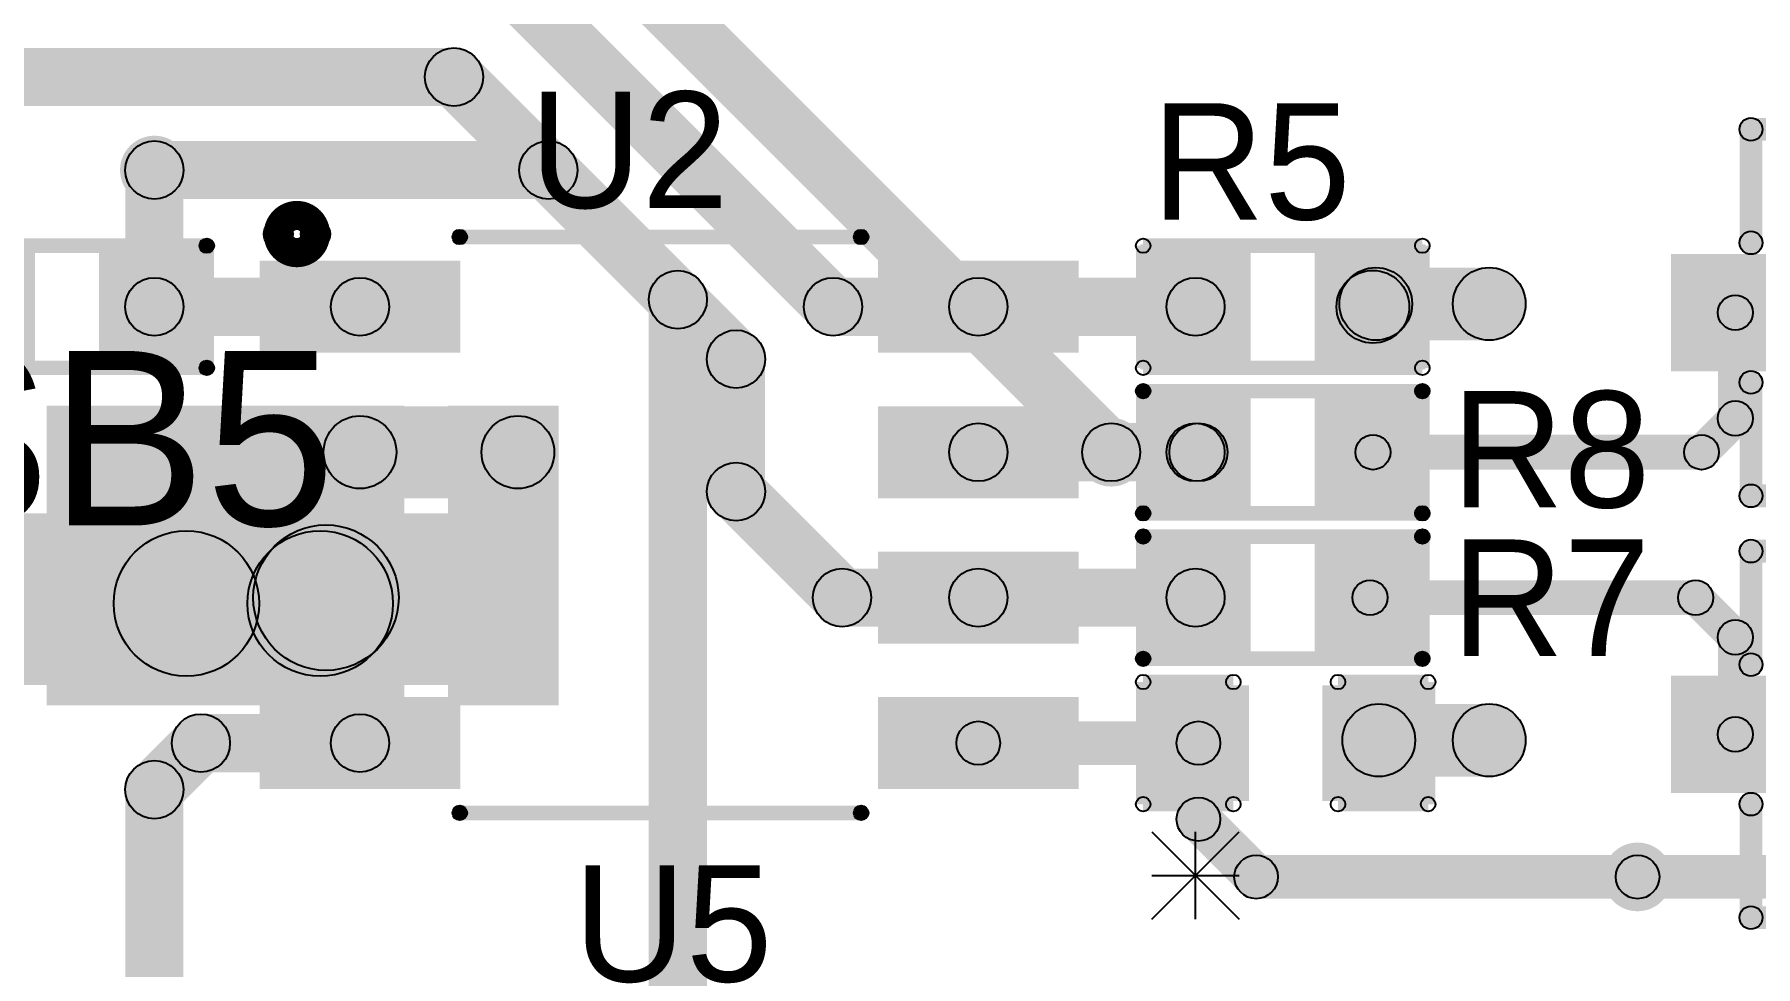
# Model space of a CAD drawing. Header units: millimetres. Extents: x -1.37 to 1.18, y -0.07 to 2.63.
# Drawn here: x -0.221 to 0.371, y 1.997 to 2.317 of the extents above; entities that cross this region are included whole.
import ezdxf

# ---------------------------------------------------------------- set-up
doc = ezdxf.new("R2010")
doc.units = ezdxf.units.MM
doc.header["$MEASUREMENT"] = 0
for name, color, linetype in [('BottomLayer', 5, 'Continuous'), ('BottomPaste', 16, 'Continuous'), ('BottomSolder', 6, 'Continuous'), ('TopLayer', 1, 'Continuous'), ('TopOverlay', 2, 'Continuous'), ('TopPaste', 8, 'Continuous'), ('TopSolder', 216, 'Continuous'), ('ViaHoleLayer', 16, 'Continuous')]:
    doc.layers.add(name, color=color, linetype=linetype)

# ---------------------------------------------------------------- blocks, each defined once
blk = doc.blocks.new('R__0603_58')
at = {"layer": 'TopLayer'}
for points in [[(-0.015, 0.0175), (-0.015, -0.0175), (-0.045, -0.0175), (-0.045, 0.0175)], [(0.045, 0.0175), (0.045, -0.0175), (0.015, -0.0175), (0.015, 0.0175)]]:
    blk.add_hatch(color=1, dxfattribs=at).paths.add_polyline_path(points)
at = {"layer": 'TopOverlay'}
h = blk.add_hatch(color=2, dxfattribs=at)
edge = h.paths.add_edge_path()
edge.add_arc((-0.048, 0.021), 0.0025, 0, 360)
h = blk.add_hatch(color=2, dxfattribs=at)
edge = h.paths.add_edge_path()
edge.add_arc((-0.048, 0.021), 0.0025, 0, 360)
for points in [[(-0.0505, 0.021), (-0.0455, 0.021), (-0.0455, -0.021), (-0.0505, -0.021)], [(0.048, 0.0235), (0.048, 0.0185), (-0.048, 0.0185), (-0.048, 0.0235)], [(0.0455, 0.021), (0.0505, 0.021), (0.0505, -0.021), (0.0455, -0.021)], [(0.048, -0.0185), (0.048, -0.0235), (-0.048, -0.0235), (-0.048, -0.0185)]]:
    blk.add_hatch(color=2, dxfattribs=at).paths.add_polyline_path(points)
h = blk.add_hatch(color=2, dxfattribs=at)
edge = h.paths.add_edge_path()
edge.add_arc((0.048, 0.021), 0.0025, 0, 360)
h = blk.add_hatch(color=2, dxfattribs=at)
edge = h.paths.add_edge_path()
edge.add_arc((0.048, 0.021), 0.0025, 0, 360)
h = blk.add_hatch(color=2, dxfattribs=at)
edge = h.paths.add_edge_path()
edge.add_arc((-0.048, -0.021), 0.0025, 0, 360)
h = blk.add_hatch(color=2, dxfattribs=at)
edge = h.paths.add_edge_path()
edge.add_arc((-0.048, -0.021), 0.0025, 0, 360)
h = blk.add_hatch(color=2, dxfattribs=at)
edge = h.paths.add_edge_path()
edge.add_arc((0.048, -0.021), 0.0025, 0, 360)
h = blk.add_hatch(color=2, dxfattribs=at)
edge = h.paths.add_edge_path()
edge.add_arc((0.048, -0.021), 0.0025, 0, 360)
at = {"layer": 'TopPaste'}
for points in [[(-0.015, 0.0175), (-0.015, -0.0175), (-0.045, -0.0175), (-0.045, 0.0175)], [(0.045, 0.0175), (0.045, -0.0175), (0.015, -0.0175), (0.015, 0.0175)]]:
    blk.add_hatch(color=8, dxfattribs=at).paths.add_polyline_path(points)
at = {"layer": 'TopSolder'}
for points in [[(-0.011, 0.0215), (-0.011, -0.0215), (-0.049, -0.0215), (-0.049, 0.0215)], [(0.049, 0.0215), (0.049, -0.0215), (0.011, -0.0215), (0.011, 0.0215)]]:
    blk.add_hatch(color=216, dxfattribs=at).paths.add_polyline_path(points)
at = {"layer": 'TopOverlay'}
for centre in [(-0.048, 0.021), (-0.048, 0.021), (0.048, 0.021), (0.048, 0.021), (-0.048, -0.021), (-0.048, -0.021), (0.048, -0.021), (0.048, -0.021)]:
    blk.add_circle(centre, 0.0025, dxfattribs=at)
blk = doc.blocks.new('R__0603_59')
at = {"layer": 'TopLayer'}
for points in [[(-0.015, 0.0175), (-0.015, -0.0175), (-0.045, -0.0175), (-0.045, 0.0175)], [(0.045, 0.0175), (0.045, -0.0175), (0.015, -0.0175), (0.015, 0.0175)]]:
    blk.add_hatch(color=1, dxfattribs=at).paths.add_polyline_path(points)
at = {"layer": 'TopOverlay'}
h = blk.add_hatch(color=2, dxfattribs=at)
edge = h.paths.add_edge_path()
edge.add_arc((-0.048, 0.021), 0.0025, 0, 360)
h = blk.add_hatch(color=2, dxfattribs=at)
edge = h.paths.add_edge_path()
edge.add_arc((-0.048, 0.021), 0.0025, 0, 360)
for points in [[(-0.0505, 0.021), (-0.0455, 0.021), (-0.0455, -0.021), (-0.0505, -0.021)], [(0.048, 0.0235), (0.048, 0.0185), (-0.048, 0.0185), (-0.048, 0.0235)], [(0.0455, 0.021), (0.0505, 0.021), (0.0505, -0.021), (0.0455, -0.021)], [(0.048, -0.0185), (0.048, -0.0235), (-0.048, -0.0235), (-0.048, -0.0185)]]:
    blk.add_hatch(color=2, dxfattribs=at).paths.add_polyline_path(points)
h = blk.add_hatch(color=2, dxfattribs=at)
edge = h.paths.add_edge_path()
edge.add_arc((0.048, 0.021), 0.0025, 0, 360)
h = blk.add_hatch(color=2, dxfattribs=at)
edge = h.paths.add_edge_path()
edge.add_arc((0.048, 0.021), 0.0025, 0, 360)
h = blk.add_hatch(color=2, dxfattribs=at)
edge = h.paths.add_edge_path()
edge.add_arc((-0.048, -0.021), 0.0025, 0, 360)
h = blk.add_hatch(color=2, dxfattribs=at)
edge = h.paths.add_edge_path()
edge.add_arc((-0.048, -0.021), 0.0025, 0, 360)
h = blk.add_hatch(color=2, dxfattribs=at)
edge = h.paths.add_edge_path()
edge.add_arc((0.048, -0.021), 0.0025, 0, 360)
h = blk.add_hatch(color=2, dxfattribs=at)
edge = h.paths.add_edge_path()
edge.add_arc((0.048, -0.021), 0.0025, 0, 360)
at = {"layer": 'TopPaste'}
for points in [[(-0.015, 0.0175), (-0.015, -0.0175), (-0.045, -0.0175), (-0.045, 0.0175)], [(0.045, 0.0175), (0.045, -0.0175), (0.015, -0.0175), (0.015, 0.0175)]]:
    blk.add_hatch(color=8, dxfattribs=at).paths.add_polyline_path(points)
at = {"layer": 'TopSolder'}
for points in [[(-0.011, 0.0215), (-0.011, -0.0215), (-0.049, -0.0215), (-0.049, 0.0215)], [(0.049, 0.0215), (0.049, -0.0215), (0.011, -0.0215), (0.011, 0.0215)]]:
    blk.add_hatch(color=216, dxfattribs=at).paths.add_polyline_path(points)
at = {"layer": 'TopOverlay'}
for centre in [(-0.048, 0.021), (-0.048, 0.021), (0.048, 0.021), (0.048, 0.021), (-0.048, -0.021), (-0.048, -0.021), (0.048, -0.021), (0.048, -0.021)]:
    blk.add_circle(centre, 0.0025, dxfattribs=at)
blk = doc.blocks.new('SOT_23_60')
at = {"layer": 'TopLayer'}
for points in [[(-0.01614, 0.05748), (0.01614, 0.05748), (0.01614, 0.02126), (-0.01614, 0.02126)], [(-0.05354, -0.02126), (-0.02126, -0.02126), (-0.02126, -0.05748), (-0.05354, -0.05748)], [(0.02126, -0.02126), (0.05354, -0.02126), (0.05354, -0.05748), (0.02126, -0.05748)]]:
    blk.add_hatch(color=1, dxfattribs=at).paths.add_polyline_path(points)
at = {"layer": 'TopOverlay'}
h = blk.add_hatch(color=2, dxfattribs=at)
edge = h.paths.add_edge_path()
edge.add_arc((-0.063, 0.034), 0.00394, 0, 360)
h = blk.add_hatch(color=2, dxfattribs=at)
edge = h.paths.add_edge_path()
edge.add_arc((-0.063, 0.034), 0.00394, 0, 360)
for points in [[(-0.063, 0.03006), (-0.063, 0.03794), (-0.024, 0.03794), (-0.024, 0.03006)], [(0.024, 0.03006), (0.024, 0.03794), (0.063, 0.03794), (0.063, 0.03006)], [(-0.06694, 0.034), (-0.05906, 0.034), (-0.05906, -0.03), (-0.06694, -0.03)], [(0.05906, 0.034), (0.06694, 0.034), (0.06694, -0.03), (0.05906, -0.03)], [(-0.013, -0.03694), (-0.013, -0.02906), (0.013, -0.02906), (0.013, -0.03694)]]:
    blk.add_hatch(color=2, dxfattribs=at).paths.add_polyline_path(points)
h = blk.add_hatch(color=2, dxfattribs=at)
edge = h.paths.add_edge_path()
edge.add_arc((-0.024, 0.034), 0.00394, 0, 360)
h = blk.add_hatch(color=2, dxfattribs=at)
edge = h.paths.add_edge_path()
edge.add_arc((0.024, 0.034), 0.00394, 0, 360)
h = blk.add_hatch(color=2, dxfattribs=at)
edge = h.paths.add_edge_path()
edge.add_arc((0.063, 0.034), 0.00394, 0, 360)
h = blk.add_hatch(color=2, dxfattribs=at)
edge = h.paths.add_edge_path()
edge.add_arc((0.063, 0.034), 0.00394, 0, 360)
h = blk.add_hatch(color=2, dxfattribs=at)
edge = h.paths.add_edge_path()
edge.add_arc((-0.063, -0.03), 0.00394, 0, 360)
h = blk.add_hatch(color=2, dxfattribs=at)
edge = h.paths.add_edge_path()
edge.add_arc((-0.013, -0.033), 0.00394, 0, 360)
h = blk.add_hatch(color=2, dxfattribs=at)
edge = h.paths.add_edge_path()
edge.add_arc((0.013, -0.033), 0.00394, 0, 360)
h = blk.add_hatch(color=2, dxfattribs=at)
edge = h.paths.add_edge_path()
edge.add_arc((0.063, -0.03), 0.00394, 0, 360)
h = blk.add_hatch(color=2, dxfattribs=at)
edge = h.paths.add_edge_path()
edge.add_arc((-0.07161, -0.045), 0.005, 0, 360)
h = blk.add_hatch(color=2, dxfattribs=at)
edge = h.paths.add_edge_path()
edge.add_arc((-0.06439, -0.045), 0.005, 0, 360)
at = {"layer": 'TopPaste'}
for points in [[(-0.01614, 0.05748), (0.01614, 0.05748), (0.01614, 0.02126), (-0.01614, 0.02126)], [(-0.05354, -0.02126), (-0.02126, -0.02126), (-0.02126, -0.05748), (-0.05354, -0.05748)], [(0.02126, -0.02126), (0.05354, -0.02126), (0.05354, -0.05748), (0.02126, -0.05748)]]:
    blk.add_hatch(color=8, dxfattribs=at).paths.add_polyline_path(points)
at = {"layer": 'TopSolder'}
for points in [[(-0.02014, 0.06148), (0.02014, 0.06148), (0.02014, 0.01726), (-0.02014, 0.01726)], [(-0.05754, -0.01726), (-0.01726, -0.01726), (-0.01726, -0.06148), (-0.05754, -0.06148)], [(0.01726, -0.01726), (0.05754, -0.01726), (0.05754, -0.06148), (0.01726, -0.06148)]]:
    blk.add_hatch(color=216, dxfattribs=at).paths.add_polyline_path(points)
at = {"layer": 'TopOverlay', "const_width": 0.01}
blk.add_lwpolyline([(-0.06439, -0.045, 1), (-0.07161, -0.045, 1)], format="xyb", close=True, dxfattribs=at)
at = {"layer": 'TopOverlay'}
for centre, radius in [((-0.063, 0.034), 0.00394), ((-0.063, 0.034), 0.00394), ((-0.024, 0.034), 0.00394), ((0.024, 0.034), 0.00394), ((0.063, 0.034), 0.00394), ((0.063, 0.034), 0.00394), ((-0.063, -0.03), 0.00394), ((-0.013, -0.033), 0.00394), ((0.013, -0.033), 0.00394), ((0.063, -0.03), 0.00394), ((-0.07161, -0.045), 0.005), ((-0.06439, -0.045), 0.005)]:
    blk.add_circle(centre, radius, dxfattribs=at)
blk = doc.blocks.new('SOT_23_61')
at = {"layer": 'TopLayer'}
for points in [[(-0.01614, 0.05748), (0.01614, 0.05748), (0.01614, 0.02126), (-0.01614, 0.02126)], [(-0.05354, -0.02126), (-0.02126, -0.02126), (-0.02126, -0.05748), (-0.05354, -0.05748)], [(0.02126, -0.02126), (0.05354, -0.02126), (0.05354, -0.05748), (0.02126, -0.05748)]]:
    blk.add_hatch(color=1, dxfattribs=at).paths.add_polyline_path(points)
at = {"layer": 'TopOverlay'}
h = blk.add_hatch(color=2, dxfattribs=at)
edge = h.paths.add_edge_path()
edge.add_arc((-0.063, 0.034), 0.00394, 0, 360)
h = blk.add_hatch(color=2, dxfattribs=at)
edge = h.paths.add_edge_path()
edge.add_arc((-0.063, 0.034), 0.00394, 0, 360)
for points in [[(-0.063, 0.03006), (-0.063, 0.03794), (-0.024, 0.03794), (-0.024, 0.03006)], [(0.024, 0.03006), (0.024, 0.03794), (0.063, 0.03794), (0.063, 0.03006)], [(-0.06694, 0.034), (-0.05906, 0.034), (-0.05906, -0.03), (-0.06694, -0.03)], [(0.05906, 0.034), (0.06694, 0.034), (0.06694, -0.03), (0.05906, -0.03)], [(-0.013, -0.03694), (-0.013, -0.02906), (0.013, -0.02906), (0.013, -0.03694)]]:
    blk.add_hatch(color=2, dxfattribs=at).paths.add_polyline_path(points)
h = blk.add_hatch(color=2, dxfattribs=at)
edge = h.paths.add_edge_path()
edge.add_arc((-0.024, 0.034), 0.00394, 0, 360)
h = blk.add_hatch(color=2, dxfattribs=at)
edge = h.paths.add_edge_path()
edge.add_arc((0.024, 0.034), 0.00394, 0, 360)
h = blk.add_hatch(color=2, dxfattribs=at)
edge = h.paths.add_edge_path()
edge.add_arc((0.063, 0.034), 0.00394, 0, 360)
h = blk.add_hatch(color=2, dxfattribs=at)
edge = h.paths.add_edge_path()
edge.add_arc((0.063, 0.034), 0.00394, 0, 360)
h = blk.add_hatch(color=2, dxfattribs=at)
edge = h.paths.add_edge_path()
edge.add_arc((-0.063, -0.03), 0.00394, 0, 360)
h = blk.add_hatch(color=2, dxfattribs=at)
edge = h.paths.add_edge_path()
edge.add_arc((-0.013, -0.033), 0.00394, 0, 360)
h = blk.add_hatch(color=2, dxfattribs=at)
edge = h.paths.add_edge_path()
edge.add_arc((0.013, -0.033), 0.00394, 0, 360)
h = blk.add_hatch(color=2, dxfattribs=at)
edge = h.paths.add_edge_path()
edge.add_arc((0.063, -0.03), 0.00394, 0, 360)
h = blk.add_hatch(color=2, dxfattribs=at)
edge = h.paths.add_edge_path()
edge.add_arc((-0.07161, -0.045), 0.005, 0, 360)
h = blk.add_hatch(color=2, dxfattribs=at)
edge = h.paths.add_edge_path()
edge.add_arc((-0.06439, -0.045), 0.005, 0, 360)
at = {"layer": 'TopPaste'}
for points in [[(-0.01614, 0.05748), (0.01614, 0.05748), (0.01614, 0.02126), (-0.01614, 0.02126)], [(-0.05354, -0.02126), (-0.02126, -0.02126), (-0.02126, -0.05748), (-0.05354, -0.05748)], [(0.02126, -0.02126), (0.05354, -0.02126), (0.05354, -0.05748), (0.02126, -0.05748)]]:
    blk.add_hatch(color=8, dxfattribs=at).paths.add_polyline_path(points)
at = {"layer": 'TopSolder'}
for points in [[(-0.02014, 0.06148), (0.02014, 0.06148), (0.02014, 0.01726), (-0.02014, 0.01726)], [(-0.05754, -0.01726), (-0.01726, -0.01726), (-0.01726, -0.06148), (-0.05754, -0.06148)], [(0.01726, -0.01726), (0.05754, -0.01726), (0.05754, -0.06148), (0.01726, -0.06148)]]:
    blk.add_hatch(color=216, dxfattribs=at).paths.add_polyline_path(points)
at = {"layer": 'TopOverlay', "const_width": 0.01}
blk.add_lwpolyline([(-0.06439, -0.045, 1), (-0.07161, -0.045, 1)], format="xyb", close=True, dxfattribs=at)
at = {"layer": 'TopOverlay'}
for centre, radius in [((-0.063, 0.034), 0.00394), ((-0.063, 0.034), 0.00394), ((-0.024, 0.034), 0.00394), ((0.024, 0.034), 0.00394), ((0.063, 0.034), 0.00394), ((0.063, 0.034), 0.00394), ((-0.063, -0.03), 0.00394), ((-0.013, -0.033), 0.00394), ((0.013, -0.033), 0.00394), ((0.063, -0.03), 0.00394), ((-0.07161, -0.045), 0.005), ((-0.06439, -0.045), 0.005)]:
    blk.add_circle(centre, radius, dxfattribs=at)
blk = doc.blocks.new('SOIC_8_70')
at = {"layer": 'TopLayer'}
for points in [[(-0.07579, 0.08681), (-0.07579, 0.06319), (-0.13681, 0.06319), (-0.13681, 0.08681)], [(0.13681, 0.08681), (0.13681, 0.06319), (0.07579, 0.06319), (0.07579, 0.08681)], [(-0.07579, 0.03681), (-0.07579, 0.01319), (-0.13681, 0.01319), (-0.13681, 0.03681)], [(0.13681, 0.03681), (0.13681, 0.01319), (0.07579, 0.01319), (0.07579, 0.03681)], [(-0.07579, -0.01319), (-0.07579, -0.03681), (-0.13681, -0.03681), (-0.13681, -0.01319)], [(0.13681, -0.01319), (0.13681, -0.03681), (0.07579, -0.03681), (0.07579, -0.01319)], [(-0.07579, -0.06319), (-0.07579, -0.08681), (-0.13681, -0.08681), (-0.13681, -0.06319)], [(0.13681, -0.06319), (0.13681, -0.08681), (0.07579, -0.08681), (0.07579, -0.06319)]]:
    blk.add_hatch(color=1, dxfattribs=at).paths.add_polyline_path(points)
at = {"layer": 'TopOverlay'}
h = blk.add_hatch(color=2, dxfattribs=at)
edge = h.paths.add_edge_path()
edge.add_arc((-0.1344, 0.1), 0.005, 0, 360)
h = blk.add_hatch(color=2, dxfattribs=at)
edge = h.paths.add_edge_path()
edge.add_arc((-0.1216, 0.1), 0.005, 0, 360)
h = blk.add_hatch(color=2, dxfattribs=at)
edge = h.paths.add_edge_path()
edge.add_arc((-0.072, 0.099), 0.0025, 0, 360)
for points in [[(-0.072, 0.0965), (-0.072, 0.1015), (0.066, 0.1015), (0.066, 0.0965)], [(-0.072, -0.1015), (-0.072, -0.0965), (0.066, -0.0965), (0.066, -0.1015)]]:
    blk.add_hatch(color=2, dxfattribs=at).paths.add_polyline_path(points)
h = blk.add_hatch(color=2, dxfattribs=at)
edge = h.paths.add_edge_path()
edge.add_arc((0.066, 0.099), 0.0025, 0, 360)
h = blk.add_hatch(color=2, dxfattribs=at)
edge = h.paths.add_edge_path()
edge.add_arc((-0.072, -0.099), 0.0025, 0, 360)
h = blk.add_hatch(color=2, dxfattribs=at)
edge = h.paths.add_edge_path()
edge.add_arc((0.066, -0.099), 0.0025, 0, 360)
at = {"layer": 'TopPaste'}
for points in [[(-0.07579, 0.08681), (-0.07579, 0.06319), (-0.13681, 0.06319), (-0.13681, 0.08681)], [(0.13681, 0.08681), (0.13681, 0.06319), (0.07579, 0.06319), (0.07579, 0.08681)], [(-0.07579, 0.03681), (-0.07579, 0.01319), (-0.13681, 0.01319), (-0.13681, 0.03681)], [(0.13681, 0.03681), (0.13681, 0.01319), (0.07579, 0.01319), (0.07579, 0.03681)], [(-0.07579, -0.01319), (-0.07579, -0.03681), (-0.13681, -0.03681), (-0.13681, -0.01319)], [(0.13681, -0.01319), (0.13681, -0.03681), (0.07579, -0.03681), (0.07579, -0.01319)], [(-0.07579, -0.06319), (-0.07579, -0.08681), (-0.13681, -0.08681), (-0.13681, -0.06319)], [(0.13681, -0.06319), (0.13681, -0.08681), (0.07579, -0.08681), (0.07579, -0.06319)]]:
    blk.add_hatch(color=8, dxfattribs=at).paths.add_polyline_path(points)
at = {"layer": 'TopSolder'}
for points in [[(-0.07179, 0.09081), (-0.07179, 0.05919), (-0.14081, 0.05919), (-0.14081, 0.09081)], [(0.14081, 0.09081), (0.14081, 0.05919), (0.07179, 0.05919), (0.07179, 0.09081)], [(-0.07179, 0.04081), (-0.07179, 0.00919), (-0.14081, 0.00919), (-0.14081, 0.04081)], [(0.14081, 0.04081), (0.14081, 0.00919), (0.07179, 0.00919), (0.07179, 0.04081)], [(-0.07179, -0.00919), (-0.07179, -0.04081), (-0.14081, -0.04081), (-0.14081, -0.00919)], [(0.14081, -0.00919), (0.14081, -0.04081), (0.07179, -0.04081), (0.07179, -0.00919)], [(-0.07179, -0.05919), (-0.07179, -0.09081), (-0.14081, -0.09081), (-0.14081, -0.05919)], [(0.14081, -0.05919), (0.14081, -0.09081), (0.07179, -0.09081), (0.07179, -0.05919)]]:
    blk.add_hatch(color=216, dxfattribs=at).paths.add_polyline_path(points)
at = {"layer": 'TopOverlay', "const_width": 0.01}
blk.add_lwpolyline([(-0.1216, 0.1, 1), (-0.1344, 0.1, 1)], format="xyb", close=True, dxfattribs=at)
at = {"layer": 'TopOverlay'}
for centre, radius in [((-0.1344, 0.1), 0.005), ((-0.1216, 0.1), 0.005), ((-0.072, 0.099), 0.0025), ((0.066, 0.099), 0.0025), ((-0.072, -0.099), 0.0025), ((0.066, -0.099), 0.0025)]:
    blk.add_circle(centre, radius, dxfattribs=at)
blk = doc.blocks.new('R__0603_81')
at = {"layer": 'TopLayer'}
for points in [[(-0.015, 0.0175), (-0.015, -0.0175), (-0.045, -0.0175), (-0.045, 0.0175)], [(0.045, 0.0175), (0.045, -0.0175), (0.015, -0.0175), (0.015, 0.0175)]]:
    blk.add_hatch(color=1, dxfattribs=at).paths.add_polyline_path(points)
at = {"layer": 'TopOverlay'}
h = blk.add_hatch(color=2, dxfattribs=at)
edge = h.paths.add_edge_path()
edge.add_arc((-0.048, 0.021), 0.0025, 0, 360)
h = blk.add_hatch(color=2, dxfattribs=at)
edge = h.paths.add_edge_path()
edge.add_arc((-0.048, 0.021), 0.0025, 0, 360)
for points in [[(-0.0455, -0.021), (-0.0505, -0.021), (-0.0505, 0.021), (-0.0455, 0.021)], [(-0.048, 0.0185), (-0.048, 0.0235), (0.048, 0.0235), (0.048, 0.0185)], [(0.0505, -0.021), (0.0455, -0.021), (0.0455, 0.021), (0.0505, 0.021)], [(-0.048, -0.0235), (-0.048, -0.0185), (0.048, -0.0185), (0.048, -0.0235)]]:
    blk.add_hatch(color=2, dxfattribs=at).paths.add_polyline_path(points)
h = blk.add_hatch(color=2, dxfattribs=at)
edge = h.paths.add_edge_path()
edge.add_arc((0.048, 0.021), 0.0025, 0, 360)
h = blk.add_hatch(color=2, dxfattribs=at)
edge = h.paths.add_edge_path()
edge.add_arc((0.048, 0.021), 0.0025, 0, 360)
h = blk.add_hatch(color=2, dxfattribs=at)
edge = h.paths.add_edge_path()
edge.add_arc((-0.048, -0.021), 0.0025, 0, 360)
h = blk.add_hatch(color=2, dxfattribs=at)
edge = h.paths.add_edge_path()
edge.add_arc((-0.048, -0.021), 0.0025, 0, 360)
h = blk.add_hatch(color=2, dxfattribs=at)
edge = h.paths.add_edge_path()
edge.add_arc((0.048, -0.021), 0.0025, 0, 360)
h = blk.add_hatch(color=2, dxfattribs=at)
edge = h.paths.add_edge_path()
edge.add_arc((0.048, -0.021), 0.0025, 0, 360)
at = {"layer": 'TopPaste'}
for points in [[(-0.015, 0.0175), (-0.015, -0.0175), (-0.045, -0.0175), (-0.045, 0.0175)], [(0.045, 0.0175), (0.045, -0.0175), (0.015, -0.0175), (0.015, 0.0175)]]:
    blk.add_hatch(color=8, dxfattribs=at).paths.add_polyline_path(points)
at = {"layer": 'TopSolder'}
for points in [[(-0.011, 0.0215), (-0.011, -0.0215), (-0.049, -0.0215), (-0.049, 0.0215)], [(0.049, 0.0215), (0.049, -0.0215), (0.011, -0.0215), (0.011, 0.0215)]]:
    blk.add_hatch(color=216, dxfattribs=at).paths.add_polyline_path(points)
at = {"layer": 'TopOverlay'}
for centre in [(-0.048, 0.021), (-0.048, 0.021), (0.048, 0.021), (0.048, 0.021), (-0.048, -0.021), (-0.048, -0.021), (0.048, -0.021), (0.048, -0.021)]:
    blk.add_circle(centre, 0.0025, dxfattribs=at)
blk = doc.blocks.new('R__0603_82')
at = {"layer": 'TopLayer'}
for points in [[(-0.015, 0.0175), (-0.015, -0.0175), (-0.045, -0.0175), (-0.045, 0.0175)], [(0.045, 0.0175), (0.045, -0.0175), (0.015, -0.0175), (0.015, 0.0175)]]:
    blk.add_hatch(color=1, dxfattribs=at).paths.add_polyline_path(points)
at = {"layer": 'TopOverlay'}
h = blk.add_hatch(color=2, dxfattribs=at)
edge = h.paths.add_edge_path()
edge.add_arc((-0.048, 0.021), 0.0025, 0, 360)
h = blk.add_hatch(color=2, dxfattribs=at)
edge = h.paths.add_edge_path()
edge.add_arc((-0.048, 0.021), 0.0025, 0, 360)
for points in [[(-0.0505, 0.021), (-0.0455, 0.021), (-0.0455, -0.021), (-0.0505, -0.021)], [(0.048, 0.0235), (0.048, 0.0185), (-0.048, 0.0185), (-0.048, 0.0235)], [(0.0455, 0.021), (0.0505, 0.021), (0.0505, -0.021), (0.0455, -0.021)], [(0.048, -0.0185), (0.048, -0.0235), (-0.048, -0.0235), (-0.048, -0.0185)]]:
    blk.add_hatch(color=2, dxfattribs=at).paths.add_polyline_path(points)
h = blk.add_hatch(color=2, dxfattribs=at)
edge = h.paths.add_edge_path()
edge.add_arc((0.048, 0.021), 0.0025, 0, 360)
h = blk.add_hatch(color=2, dxfattribs=at)
edge = h.paths.add_edge_path()
edge.add_arc((0.048, 0.021), 0.0025, 0, 360)
h = blk.add_hatch(color=2, dxfattribs=at)
edge = h.paths.add_edge_path()
edge.add_arc((-0.048, -0.021), 0.0025, 0, 360)
h = blk.add_hatch(color=2, dxfattribs=at)
edge = h.paths.add_edge_path()
edge.add_arc((-0.048, -0.021), 0.0025, 0, 360)
h = blk.add_hatch(color=2, dxfattribs=at)
edge = h.paths.add_edge_path()
edge.add_arc((0.048, -0.021), 0.0025, 0, 360)
h = blk.add_hatch(color=2, dxfattribs=at)
edge = h.paths.add_edge_path()
edge.add_arc((0.048, -0.021), 0.0025, 0, 360)
at = {"layer": 'TopPaste'}
for points in [[(-0.015, 0.0175), (-0.015, -0.0175), (-0.045, -0.0175), (-0.045, 0.0175)], [(0.045, 0.0175), (0.045, -0.0175), (0.015, -0.0175), (0.015, 0.0175)]]:
    blk.add_hatch(color=8, dxfattribs=at).paths.add_polyline_path(points)
at = {"layer": 'TopSolder'}
for points in [[(-0.011, 0.0215), (-0.011, -0.0215), (-0.049, -0.0215), (-0.049, 0.0215)], [(0.049, 0.0215), (0.049, -0.0215), (0.011, -0.0215), (0.011, 0.0215)]]:
    blk.add_hatch(color=216, dxfattribs=at).paths.add_polyline_path(points)
at = {"layer": 'TopOverlay'}
for centre in [(-0.048, 0.021), (-0.048, 0.021), (0.048, 0.021), (0.048, 0.021), (-0.048, -0.021), (-0.048, -0.021), (0.048, -0.021), (0.048, -0.021)]:
    blk.add_circle(centre, 0.0025, dxfattribs=at)
blk = doc.blocks.new('SOD_923_B_87')
at = {"layer": 'BottomLayer'}
for points in [[(-0.00945, -0.00531), (-0.02362, -0.00531), (-0.02362, 0.00531), (-0.00945, 0.00531)], [(0.02362, -0.00531), (0.00945, -0.00531), (0.00945, 0.00531), (0.02362, 0.00531)]]:
    blk.add_hatch(color=5, dxfattribs=at).paths.add_polyline_path(points)
at = {"layer": 'BottomPaste'}
for points in [[(-0.00945, -0.00531), (-0.02362, -0.00531), (-0.02362, 0.00531), (-0.00945, 0.00531)], [(0.02362, -0.00531), (0.00945, -0.00531), (0.00945, 0.00531), (0.02362, 0.00531)]]:
    blk.add_hatch(color=16, dxfattribs=at).paths.add_polyline_path(points)
at = {"layer": 'BottomSolder'}
for points in [[(-0.00545, -0.00931), (-0.02762, -0.00931), (-0.02762, 0.00931), (-0.00545, 0.00931)], [(0.02762, -0.00931), (0.00545, -0.00931), (0.00545, 0.00931), (0.02762, 0.00931)]]:
    blk.add_hatch(color=6, dxfattribs=at).paths.add_polyline_path(points)
blk = doc.blocks.new('C__0603_89')
at = {"layer": 'TopLayer'}
for points in [[(-0.015, 0.0175), (-0.015, -0.0175), (-0.045, -0.0175), (-0.045, 0.0175)], [(0.045, 0.0175), (0.045, -0.0175), (0.015, -0.0175), (0.015, 0.0175)]]:
    blk.add_hatch(color=1, dxfattribs=at).paths.add_polyline_path(points)
at = {"layer": 'TopOverlay'}
h = blk.add_hatch(color=2, dxfattribs=at)
edge = h.paths.add_edge_path()
edge.add_arc((-0.049, 0.021), 0.0025, 0, 360)
h = blk.add_hatch(color=2, dxfattribs=at)
edge = h.paths.add_edge_path()
edge.add_arc((-0.049, 0.021), 0.0025, 0, 360)
for points in [[(-0.0465, -0.021), (-0.0515, -0.021), (-0.0515, 0.021), (-0.0465, 0.021)], [(-0.049, 0.0185), (-0.049, 0.0235), (-0.018, 0.0235), (-0.018, 0.0185)], [(0.018, 0.0185), (0.018, 0.0235), (0.049, 0.0235), (0.049, 0.0185)], [(0.0515, -0.021), (0.0465, -0.021), (0.0465, 0.021), (0.0515, 0.021)], [(-0.049, -0.0235), (-0.049, -0.0185), (-0.018, -0.0185), (-0.018, -0.0235)], [(0.018, -0.0235), (0.018, -0.0185), (0.049, -0.0185), (0.049, -0.0235)]]:
    blk.add_hatch(color=2, dxfattribs=at).paths.add_polyline_path(points)
h = blk.add_hatch(color=2, dxfattribs=at)
edge = h.paths.add_edge_path()
edge.add_arc((-0.018, 0.021), 0.0025, 0, 360)
h = blk.add_hatch(color=2, dxfattribs=at)
edge = h.paths.add_edge_path()
edge.add_arc((0.018, 0.021), 0.0025, 0, 360)
h = blk.add_hatch(color=2, dxfattribs=at)
edge = h.paths.add_edge_path()
edge.add_arc((0.049, 0.021), 0.0025, 0, 360)
h = blk.add_hatch(color=2, dxfattribs=at)
edge = h.paths.add_edge_path()
edge.add_arc((0.049, 0.021), 0.0025, 0, 360)
h = blk.add_hatch(color=2, dxfattribs=at)
edge = h.paths.add_edge_path()
edge.add_arc((-0.049, -0.021), 0.0025, 0, 360)
h = blk.add_hatch(color=2, dxfattribs=at)
edge = h.paths.add_edge_path()
edge.add_arc((-0.049, -0.021), 0.0025, 0, 360)
h = blk.add_hatch(color=2, dxfattribs=at)
edge = h.paths.add_edge_path()
edge.add_arc((-0.018, -0.021), 0.0025, 0, 360)
h = blk.add_hatch(color=2, dxfattribs=at)
edge = h.paths.add_edge_path()
edge.add_arc((0.018, -0.021), 0.0025, 0, 360)
h = blk.add_hatch(color=2, dxfattribs=at)
edge = h.paths.add_edge_path()
edge.add_arc((0.049, -0.021), 0.0025, 0, 360)
h = blk.add_hatch(color=2, dxfattribs=at)
edge = h.paths.add_edge_path()
edge.add_arc((0.049, -0.021), 0.0025, 0, 360)
at = {"layer": 'TopPaste'}
for points in [[(-0.015, 0.0175), (-0.015, -0.0175), (-0.045, -0.0175), (-0.045, 0.0175)], [(0.045, 0.0175), (0.045, -0.0175), (0.015, -0.0175), (0.015, 0.0175)]]:
    blk.add_hatch(color=8, dxfattribs=at).paths.add_polyline_path(points)
at = {"layer": 'TopSolder'}
for points in [[(-0.01264, 0.01986), (-0.01264, -0.01986), (-0.04736, -0.01986), (-0.04736, 0.01986)], [(0.04736, 0.01986), (0.04736, -0.01986), (0.01264, -0.01986), (0.01264, 0.01986)]]:
    blk.add_hatch(color=216, dxfattribs=at).paths.add_polyline_path(points)
at = {"layer": 'TopOverlay'}
for centre in [(-0.049, 0.021), (-0.049, 0.021), (-0.018, 0.021), (0.018, 0.021), (0.049, 0.021), (0.049, 0.021), (-0.049, -0.021), (-0.049, -0.021), (-0.018, -0.021), (0.018, -0.021), (0.049, -0.021), (0.049, -0.021)]:
    blk.add_circle(centre, 0.0025, dxfattribs=at)
blk = doc.blocks.new('C__0603_B_90')
at = {"layer": 'BottomLayer'}
for points in [[(-0.045, -0.0175), (-0.045, 0.0175), (-0.015, 0.0175), (-0.015, -0.0175)], [(0.015, -0.0175), (0.015, 0.0175), (0.045, 0.0175), (0.045, -0.0175)]]:
    blk.add_hatch(color=5, dxfattribs=at).paths.add_polyline_path(points)
at = {"layer": 'BottomPaste'}
for points in [[(-0.045, -0.0175), (-0.045, 0.0175), (-0.015, 0.0175), (-0.015, -0.0175)], [(0.015, -0.0175), (0.015, 0.0175), (0.045, 0.0175), (0.045, -0.0175)]]:
    blk.add_hatch(color=16, dxfattribs=at).paths.add_polyline_path(points)
at = {"layer": 'BottomSolder'}
for points in [[(-0.04736, -0.01986), (-0.04736, 0.01986), (-0.01264, 0.01986), (-0.01264, -0.01986)], [(0.01264, -0.01986), (0.01264, 0.01986), (0.04736, 0.01986), (0.04736, -0.01986)]]:
    blk.add_hatch(color=6, dxfattribs=at).paths.add_polyline_path(points)

msp = doc.modelspace()

# ---------------------------------------------------------------- hatches: boundary and pattern name
at = {"layer": 'BottomLayer'}
for points in [[(-0.02407, 2.33246), (-0.00993, 2.3466), (0.15607, 2.1806), (0.14193, 2.16646)], [(-0.18, 2.26053), (-0.18, 2.28053), (-0.04453, 2.28053), (-0.04453, 2.26053)], [(-0.0516, 2.26346), (-0.03746, 2.2776), (0.00707, 2.23307), (-0.00707, 2.21893)], [(0.01, 1.91853), (-0.01, 1.91853), (-0.01, 2.226), (0.01, 2.226)], [(-0.217, 2.08653), (-0.094, 2.08653), (-0.094, 2.18953), (-0.217, 2.18953)], [(-0.079, 2.08653), (-0.041, 2.08653), (-0.041, 2.18953), (-0.079, 2.18953)], [(-0.169, 2.09653), (-0.169, 2.14653), (-0.123, 2.14653), (-0.123, 2.09653)], [(-0.10532, 2.10385), (-0.14068, 2.13921), (-0.13868, 2.14121), (-0.10332, 2.10585)], [(0.33, 2.02003), (0.33, 2.03503), (0.44, 2.03503), (0.44, 2.02003)]]:
    msp.add_hatch(color=5, dxfattribs=at).paths.add_polyline_path(points)
h = msp.add_hatch(color=5, dxfattribs=at)
edge = h.paths.add_edge_path()
edge.add_arc((-0.18, 2.27053), 0.01181, 0, 360)
h = msp.add_hatch(color=5, dxfattribs=at)
edge = h.paths.add_edge_path()
edge.add_arc((-0.18, 2.27053), 0.01, 0, 360)
h = msp.add_hatch(color=5, dxfattribs=at)
edge = h.paths.add_edge_path()
edge.add_arc((-0.04453, 2.27053), 0.01, 0, 360)
h = msp.add_hatch(color=5, dxfattribs=at)
edge = h.paths.add_edge_path()
edge.add_arc((-0.04453, 2.27053), 0.01, 0, 360)
h = msp.add_hatch(color=5, dxfattribs=at)
edge = h.paths.add_edge_path()
edge.add_arc((0, 2.226), 0.01, 0, 360)
h = msp.add_hatch(color=5, dxfattribs=at)
edge = h.paths.add_edge_path()
edge.add_arc((0, 2.226), 0.01, 0, 360)
h = msp.add_hatch(color=5, dxfattribs=at)
edge = h.paths.add_edge_path()
edge.add_arc((0.279, 2.22453), 0.01181, 0, 360)
h = msp.add_hatch(color=5, dxfattribs=at)
edge = h.paths.add_edge_path()
edge.add_arc((-0.055, 2.17353), 0.01181, 0, 360)
h = msp.add_hatch(color=5, dxfattribs=at)
edge = h.paths.add_edge_path()
edge.add_arc((0.149, 2.17353), 0.01181, 0, 360)
h = msp.add_hatch(color=5, dxfattribs=at)
edge = h.paths.add_edge_path()
edge.add_arc((0.149, 2.17353), 0.01, 0, 360)
h = msp.add_hatch(color=5, dxfattribs=at)
edge = h.paths.add_edge_path()
edge.add_arc((-0.121, 2.12353), 0.025, 0, 360)
h = msp.add_hatch(color=5, dxfattribs=at)
edge = h.paths.add_edge_path()
edge.add_arc((-0.169, 2.12153), 0.025, 0, 360)
h = msp.add_hatch(color=5, dxfattribs=at)
edge = h.paths.add_edge_path()
edge.add_arc((-0.123, 2.12153), 0.025, 0, 360)
h = msp.add_hatch(color=5, dxfattribs=at)
edge = h.paths.add_edge_path()
edge.add_arc((-0.123, 2.12153), 0.025, 0, 360)
h = msp.add_hatch(color=5, dxfattribs=at)
edge = h.paths.add_edge_path()
edge.add_arc((-0.203, 2.12353), 0.01181, 0, 360)
h = msp.add_hatch(color=5, dxfattribs=at)
edge = h.paths.add_edge_path()
edge.add_arc((-0.176, 2.12353), 0.01181, 0, 360)
h = msp.add_hatch(color=5, dxfattribs=at)
edge = h.paths.add_edge_path()
edge.add_arc((0.279, 2.07453), 0.01181, 0, 360)
h = msp.add_hatch(color=5, dxfattribs=at)
edge = h.paths.add_edge_path()
edge.add_arc((0.33, 2.02753), 0.01181, 0, 360)
h = msp.add_hatch(color=5, dxfattribs=at)
edge = h.paths.add_edge_path()
edge.add_arc((0.33, 2.02753), 0.0075, 0, 360)
at = {"layer": 'TopLayer'}
for points in [[(-0.1047, 2.36746), (-0.09056, 2.3816), (0.06044, 2.2306), (0.0463, 2.21646)], [(-0.355, 2.29253), (-0.355, 2.31253), (-0.077, 2.31253), (-0.077, 2.29253)], [(-0.08407, 2.29546), (-0.06993, 2.3096), (0.02707, 2.2126), (0.01293, 2.19846)], [(-0.17, 2.22353), (-0.19, 2.22353), (-0.19, 2.27053), (-0.17, 2.27053)], [(-0.18, 2.21353), (-0.18, 2.23353), (-0.1093, 2.23353), (-0.1093, 2.21353)], [(0.05337, 2.21353), (0.05337, 2.23353), (0.1033, 2.23353), (0.1033, 2.21353)], [(0.1033, 2.21353), (0.1033, 2.23353), (0.178, 2.23353), (0.178, 2.21353)], [(0.24784, 2.21469), (0.23016, 2.23237), (0.23116, 2.23337), (0.24884, 2.21569)], [(0.24, 2.21203), (0.24, 2.23703), (0.279, 2.23703), (0.279, 2.21203)], [(0.36963, 2.18516), (0.35763, 2.18516), (0.35763, 2.22153), (0.36963, 2.22153)], [(0.03, 2.16), (0.01, 2.16), (0.01, 2.20553), (0.03, 2.20553)], [(-0.1093, 2.16103), (-0.1093, 2.18603), (-0.055, 2.18603), (-0.055, 2.16103)], [(0.35624, 2.16929), (0.34776, 2.17777), (0.35939, 2.1894), (0.36787, 2.18092)], [(0.1033, 2.16353), (0.1033, 2.18353), (0.149, 2.18353), (0.149, 2.16353)], [(0.149, 2.16353), (0.149, 2.18353), (0.178, 2.18353), (0.178, 2.16353)], [(0.178, 2.16353), (0.178, 2.18353), (0.179, 2.18353), (0.179, 2.16353)], [(0.239, 2.16753), (0.239, 2.17953), (0.352, 2.17953), (0.352, 2.16753)], [(0.01293, 2.15293), (0.02707, 2.16707), (0.06354, 2.1306), (0.0494, 2.11646)], [(-0.325, 2.09353), (-0.078, 2.09353), (-0.078, 2.15253), (-0.325, 2.15253)], [(0.05647, 2.11353), (0.05647, 2.13353), (0.1033, 2.13353), (0.1033, 2.11353)], [(0.1033, 2.11353), (0.1033, 2.13353), (0.178, 2.13353), (0.178, 2.11353)], [(0.238, 2.11753), (0.238, 2.12953), (0.35, 2.12953), (0.35, 2.11753)], [(0.34576, 2.11929), (0.35424, 2.12777), (0.36787, 2.11414), (0.35939, 2.10566)], [(0.36963, 2.07653), (0.35763, 2.07653), (0.35763, 2.1099), (0.36963, 2.1099)], [(-0.164, 2.06353), (-0.164, 2.08353), (-0.1093, 2.08353), (-0.1093, 2.06353)], [(0.241, 2.06203), (0.241, 2.08703), (0.279, 2.08703), (0.279, 2.06203)], [(-0.17293, 2.05046), (-0.18707, 2.0646), (-0.17107, 2.0806), (-0.15693, 2.06646)], [(0.1033, 2.06603), (0.1033, 2.08103), (0.179, 2.08103), (0.179, 2.06603)], [(0.1865, 2.04735), (0.1715, 2.04735), (0.1715, 2.07353), (0.1865, 2.07353)], [(-0.17, 1.94353), (-0.19, 1.94353), (-0.19, 2.05753), (-0.17, 2.05753)], [(0.1737, 2.04205), (0.1843, 2.05266), (0.20413, 2.03283), (0.19352, 2.02222)], [(0.19883, 2.02003), (0.19883, 2.03503), (0.33, 2.03503), (0.33, 2.02003)]]:
    msp.add_hatch(color=1, dxfattribs=at).paths.add_polyline_path(points)
h = msp.add_hatch(color=1, dxfattribs=at)
edge = h.paths.add_edge_path()
edge.add_arc((-0.077, 2.30253), 0.01, 0, 360)
h = msp.add_hatch(color=1, dxfattribs=at)
edge = h.paths.add_edge_path()
edge.add_arc((-0.077, 2.30253), 0.01, 0, 360)
h = msp.add_hatch(color=1, dxfattribs=at)
edge = h.paths.add_edge_path()
edge.add_arc((-0.18, 2.27053), 0.01181, 0, 360)
h = msp.add_hatch(color=1, dxfattribs=at)
edge = h.paths.add_edge_path()
edge.add_arc((-0.18, 2.27053), 0.01, 0, 360)
h = msp.add_hatch(color=1, dxfattribs=at)
edge = h.paths.add_edge_path()
edge.add_arc((-0.18, 2.22353), 0.01, 0, 360)
h = msp.add_hatch(color=1, dxfattribs=at)
edge = h.paths.add_edge_path()
edge.add_arc((-0.18, 2.22353), 0.01, 0, 360)
h = msp.add_hatch(color=1, dxfattribs=at)
edge = h.paths.add_edge_path()
edge.add_arc((-0.1093, 2.22353), 0.01, 0, 360)
h = msp.add_hatch(color=1, dxfattribs=at)
edge = h.paths.add_edge_path()
edge.add_arc((0.05337, 2.22353), 0.01, 0, 360)
h = msp.add_hatch(color=1, dxfattribs=at)
edge = h.paths.add_edge_path()
edge.add_arc((0.05337, 2.22353), 0.01, 0, 360)
h = msp.add_hatch(color=1, dxfattribs=at)
edge = h.paths.add_edge_path()
edge.add_arc((0.1033, 2.22353), 0.01, 0, 360)
h = msp.add_hatch(color=1, dxfattribs=at)
edge = h.paths.add_edge_path()
edge.add_arc((0.1033, 2.22353), 0.01, 0, 360)
h = msp.add_hatch(color=1, dxfattribs=at)
edge = h.paths.add_edge_path()
edge.add_arc((0.178, 2.22353), 0.01, 0, 360)
h = msp.add_hatch(color=1, dxfattribs=at)
edge = h.paths.add_edge_path()
edge.add_arc((0.239, 2.22353), 0.0125, 0, 360)
h = msp.add_hatch(color=1, dxfattribs=at)
edge = h.paths.add_edge_path()
edge.add_arc((0.24, 2.22453), 0.0125, 0, 360)
h = msp.add_hatch(color=1, dxfattribs=at)
edge = h.paths.add_edge_path()
edge.add_arc((0.24, 2.22453), 0.0125, 0, 360)
h = msp.add_hatch(color=1, dxfattribs=at)
edge = h.paths.add_edge_path()
edge.add_arc((0.279, 2.22453), 0.0125, 0, 360)
h = msp.add_hatch(color=1, dxfattribs=at)
edge = h.paths.add_edge_path()
edge.add_arc((0.279, 2.22453), 0.01181, 0, 360)
h = msp.add_hatch(color=1, dxfattribs=at)
edge = h.paths.add_edge_path()
edge.add_arc((0.36363, 2.22153), 0.006, 0, 360)
h = msp.add_hatch(color=1, dxfattribs=at)
edge = h.paths.add_edge_path()
edge.add_arc((0.02, 2.20553), 0.01, 0, 360)
h = msp.add_hatch(color=1, dxfattribs=at)
edge = h.paths.add_edge_path()
edge.add_arc((0.02, 2.20553), 0.01, 0, 360)
h = msp.add_hatch(color=1, dxfattribs=at)
edge = h.paths.add_edge_path()
edge.add_arc((0.36363, 2.18516), 0.006, 0, 360)
h = msp.add_hatch(color=1, dxfattribs=at)
edge = h.paths.add_edge_path()
edge.add_arc((0.36363, 2.18516), 0.006, 0, 360)
h = msp.add_hatch(color=1, dxfattribs=at)
edge = h.paths.add_edge_path()
edge.add_arc((-0.1093, 2.17353), 0.0125, 0, 360)
h = msp.add_hatch(color=1, dxfattribs=at)
edge = h.paths.add_edge_path()
edge.add_arc((-0.055, 2.17353), 0.0125, 0, 360)
h = msp.add_hatch(color=1, dxfattribs=at)
edge = h.paths.add_edge_path()
edge.add_arc((-0.055, 2.17353), 0.01181, 0, 360)
h = msp.add_hatch(color=1, dxfattribs=at)
edge = h.paths.add_edge_path()
edge.add_arc((0.149, 2.17353), 0.01181, 0, 360)
h = msp.add_hatch(color=1, dxfattribs=at)
edge = h.paths.add_edge_path()
edge.add_arc((0.1033, 2.17353), 0.01, 0, 360)
h = msp.add_hatch(color=1, dxfattribs=at)
edge = h.paths.add_edge_path()
edge.add_arc((0.149, 2.17353), 0.01, 0, 360)
h = msp.add_hatch(color=1, dxfattribs=at)
edge = h.paths.add_edge_path()
edge.add_arc((0.149, 2.17353), 0.01, 0, 360)
h = msp.add_hatch(color=1, dxfattribs=at)
edge = h.paths.add_edge_path()
edge.add_arc((0.178, 2.17353), 0.01, 0, 360)
h = msp.add_hatch(color=1, dxfattribs=at)
edge = h.paths.add_edge_path()
edge.add_arc((0.178, 2.17353), 0.01, 0, 360)
h = msp.add_hatch(color=1, dxfattribs=at)
edge = h.paths.add_edge_path()
edge.add_arc((0.179, 2.17353), 0.01, 0, 360)
h = msp.add_hatch(color=1, dxfattribs=at)
edge = h.paths.add_edge_path()
edge.add_arc((0.239, 2.17353), 0.006, 0, 360)
h = msp.add_hatch(color=1, dxfattribs=at)
edge = h.paths.add_edge_path()
edge.add_arc((0.352, 2.17353), 0.006, 0, 360)
h = msp.add_hatch(color=1, dxfattribs=at)
edge = h.paths.add_edge_path()
edge.add_arc((0.352, 2.17353), 0.006, 0, 360)
h = msp.add_hatch(color=1, dxfattribs=at)
edge = h.paths.add_edge_path()
edge.add_arc((0.02, 2.16), 0.01, 0, 360)
h = msp.add_hatch(color=1, dxfattribs=at)
edge = h.paths.add_edge_path()
edge.add_arc((0.02, 2.16), 0.01, 0, 360)
h = msp.add_hatch(color=1, dxfattribs=at)
edge = h.paths.add_edge_path()
edge.add_arc((-0.203, 2.12353), 0.01181, 0, 360)
h = msp.add_hatch(color=1, dxfattribs=at)
edge = h.paths.add_edge_path()
edge.add_arc((-0.176, 2.12353), 0.01181, 0, 360)
h = msp.add_hatch(color=1, dxfattribs=at)
edge = h.paths.add_edge_path()
edge.add_arc((0.05647, 2.12353), 0.01, 0, 360)
h = msp.add_hatch(color=1, dxfattribs=at)
edge = h.paths.add_edge_path()
edge.add_arc((0.05647, 2.12353), 0.01, 0, 360)
h = msp.add_hatch(color=1, dxfattribs=at)
edge = h.paths.add_edge_path()
edge.add_arc((0.1033, 2.12353), 0.01, 0, 360)
h = msp.add_hatch(color=1, dxfattribs=at)
edge = h.paths.add_edge_path()
edge.add_arc((0.1033, 2.12353), 0.01, 0, 360)
h = msp.add_hatch(color=1, dxfattribs=at)
edge = h.paths.add_edge_path()
edge.add_arc((0.178, 2.12353), 0.01, 0, 360)
h = msp.add_hatch(color=1, dxfattribs=at)
edge = h.paths.add_edge_path()
edge.add_arc((0.238, 2.12353), 0.006, 0, 360)
h = msp.add_hatch(color=1, dxfattribs=at)
edge = h.paths.add_edge_path()
edge.add_arc((0.35, 2.12353), 0.006, 0, 360)
h = msp.add_hatch(color=1, dxfattribs=at)
edge = h.paths.add_edge_path()
edge.add_arc((0.35, 2.12353), 0.006, 0, 360)
h = msp.add_hatch(color=1, dxfattribs=at)
edge = h.paths.add_edge_path()
edge.add_arc((0.36363, 2.1099), 0.006, 0, 360)
h = msp.add_hatch(color=1, dxfattribs=at)
edge = h.paths.add_edge_path()
edge.add_arc((0.36363, 2.1099), 0.006, 0, 360)
h = msp.add_hatch(color=1, dxfattribs=at)
edge = h.paths.add_edge_path()
edge.add_arc((-0.164, 2.07353), 0.01, 0, 360)
h = msp.add_hatch(color=1, dxfattribs=at)
edge = h.paths.add_edge_path()
edge.add_arc((-0.164, 2.07353), 0.01, 0, 360)
h = msp.add_hatch(color=1, dxfattribs=at)
edge = h.paths.add_edge_path()
edge.add_arc((-0.1093, 2.07353), 0.01, 0, 360)
h = msp.add_hatch(color=1, dxfattribs=at)
edge = h.paths.add_edge_path()
edge.add_arc((0.241, 2.07453), 0.0125, 0, 360)
h = msp.add_hatch(color=1, dxfattribs=at)
edge = h.paths.add_edge_path()
edge.add_arc((0.279, 2.07453), 0.0125, 0, 360)
h = msp.add_hatch(color=1, dxfattribs=at)
edge = h.paths.add_edge_path()
edge.add_arc((0.279, 2.07453), 0.01181, 0, 360)
h = msp.add_hatch(color=1, dxfattribs=at)
edge = h.paths.add_edge_path()
edge.add_arc((0.1033, 2.07353), 0.0075, 0, 360)
h = msp.add_hatch(color=1, dxfattribs=at)
edge = h.paths.add_edge_path()
edge.add_arc((0.179, 2.07353), 0.0075, 0, 360)
h = msp.add_hatch(color=1, dxfattribs=at)
edge = h.paths.add_edge_path()
edge.add_arc((0.179, 2.07353), 0.0075, 0, 360)
h = msp.add_hatch(color=1, dxfattribs=at)
edge = h.paths.add_edge_path()
edge.add_arc((0.36363, 2.07653), 0.006, 0, 360)
h = msp.add_hatch(color=1, dxfattribs=at)
edge = h.paths.add_edge_path()
edge.add_arc((-0.18, 2.05753), 0.01, 0, 360)
h = msp.add_hatch(color=1, dxfattribs=at)
edge = h.paths.add_edge_path()
edge.add_arc((-0.18, 2.05753), 0.01, 0, 360)
h = msp.add_hatch(color=1, dxfattribs=at)
edge = h.paths.add_edge_path()
edge.add_arc((0.179, 2.04735), 0.0075, 0, 360)
h = msp.add_hatch(color=1, dxfattribs=at)
edge = h.paths.add_edge_path()
edge.add_arc((0.179, 2.04735), 0.0075, 0, 360)
h = msp.add_hatch(color=1, dxfattribs=at)
edge = h.paths.add_edge_path()
edge.add_arc((0.33, 2.02753), 0.01181, 0, 360)
h = msp.add_hatch(color=1, dxfattribs=at)
edge = h.paths.add_edge_path()
edge.add_arc((0.19883, 2.02753), 0.0075, 0, 360)
h = msp.add_hatch(color=1, dxfattribs=at)
edge = h.paths.add_edge_path()
edge.add_arc((0.19883, 2.02753), 0.0075, 0, 360)
h = msp.add_hatch(color=1, dxfattribs=at)
edge = h.paths.add_edge_path()
edge.add_arc((0.33, 2.02753), 0.0075, 0, 360)
at = {"layer": 'ViaHoleLayer'}
h = msp.add_hatch(color=16, dxfattribs=at)
edge = h.paths.add_edge_path()
edge.add_arc((-0.18, 2.27053), 0.00591, 0, 360)
h = msp.add_hatch(color=16, dxfattribs=at)
edge = h.paths.add_edge_path()
edge.add_arc((0.279, 2.22453), 0.00591, 0, 360)
h = msp.add_hatch(color=16, dxfattribs=at)
edge = h.paths.add_edge_path()
edge.add_arc((-0.055, 2.17353), 0.00591, 0, 360)
h = msp.add_hatch(color=16, dxfattribs=at)
edge = h.paths.add_edge_path()
edge.add_arc((0.149, 2.17353), 0.00591, 0, 360)
h = msp.add_hatch(color=16, dxfattribs=at)
edge = h.paths.add_edge_path()
edge.add_arc((-0.203, 2.12353), 0.00591, 0, 360)
h = msp.add_hatch(color=16, dxfattribs=at)
edge = h.paths.add_edge_path()
edge.add_arc((-0.176, 2.12353), 0.00591, 0, 360)
h = msp.add_hatch(color=16, dxfattribs=at)
edge = h.paths.add_edge_path()
edge.add_arc((0.279, 2.07453), 0.00591, 0, 360)
h = msp.add_hatch(color=16, dxfattribs=at)
edge = h.paths.add_edge_path()
edge.add_arc((0.33, 2.02753), 0.00591, 0, 360)

# ---------------------------------------------------------------- linework, layer by layer
at = {"layer": 'BottomLayer'}
for centre, radius in [((-0.18, 2.27053), 0.01), ((-0.04453, 2.27053), 0.01), ((-0.04453, 2.27053), 0.01), ((0, 2.226), 0.01), ((0, 2.226), 0.01), ((0.149, 2.17353), 0.01), ((-0.121, 2.12353), 0.025), ((-0.169, 2.12153), 0.025), ((-0.123, 2.12153), 0.025), ((-0.123, 2.12153), 0.025), ((0.33, 2.02753), 0.0075)]:
    msp.add_circle(centre, radius, dxfattribs=at)
at = {"layer": 'TopLayer'}
for centre, radius in [((-0.077, 2.30253), 0.01), ((-0.077, 2.30253), 0.01), ((-0.18, 2.27053), 0.01), ((-0.18, 2.22353), 0.01), ((-0.18, 2.22353), 0.01), ((-0.1093, 2.22353), 0.01), ((0.05337, 2.22353), 0.01), ((0.05337, 2.22353), 0.01), ((0.1033, 2.22353), 0.01), ((0.1033, 2.22353), 0.01), ((0.178, 2.22353), 0.01), ((0.239, 2.22353), 0.0125), ((0.24, 2.22453), 0.0125), ((0.24, 2.22453), 0.0125), ((0.279, 2.22453), 0.0125), ((0.36363, 2.22153), 0.006), ((0.02, 2.20553), 0.01), ((0.02, 2.20553), 0.01), ((0.36363, 2.18516), 0.006), ((0.36363, 2.18516), 0.006), ((-0.1093, 2.17353), 0.0125), ((-0.055, 2.17353), 0.0125), ((0.1033, 2.17353), 0.01), ((0.149, 2.17353), 0.01), ((0.149, 2.17353), 0.01), ((0.178, 2.17353), 0.01), ((0.178, 2.17353), 0.01), ((0.179, 2.17353), 0.01), ((0.239, 2.17353), 0.006), ((0.352, 2.17353), 0.006), ((0.352, 2.17353), 0.006), ((0.02, 2.16), 0.01), ((0.02, 2.16), 0.01), ((0.05647, 2.12353), 0.01), ((0.05647, 2.12353), 0.01), ((0.1033, 2.12353), 0.01), ((0.1033, 2.12353), 0.01), ((0.178, 2.12353), 0.01), ((0.238, 2.12353), 0.006), ((0.35, 2.12353), 0.006), ((0.35, 2.12353), 0.006), ((0.36363, 2.1099), 0.006), ((0.36363, 2.1099), 0.006), ((-0.164, 2.07353), 0.01), ((-0.164, 2.07353), 0.01), ((-0.1093, 2.07353), 0.01), ((0.241, 2.07453), 0.0125), ((0.279, 2.07453), 0.0125), ((0.1033, 2.07353), 0.0075), ((0.179, 2.07353), 0.0075), ((0.179, 2.07353), 0.0075), ((0.36363, 2.07653), 0.006), ((-0.18, 2.05753), 0.01), ((-0.18, 2.05753), 0.01), ((0.179, 2.04735), 0.0075), ((0.179, 2.04735), 0.0075), ((0.19883, 2.02753), 0.0075), ((0.19883, 2.02753), 0.0075), ((0.33, 2.02753), 0.0075)]:
    msp.add_circle(centre, radius, dxfattribs=at)
at = {"layer": 'TopOverlay'}
for p, q in [((0.163, 2.04302), (0.19299, 2.01303)), ((0.163, 2.01303), (0.19299, 2.04302)), ((0.178, 2.01303), (0.178, 2.04302)), ((0.163, 2.02802), (0.19299, 2.02802))]:
    msp.add_line(p, q, dxfattribs=at)

# ---------------------------------------------------------------- block references
for name, p, rotation in [('SOT_23_60', (0.403, 2.22153), 90), ('R__0603_82', (-0.21, 2.22353), 180), ('R__0603_81', (0.208, 2.22353), 360), ('R__0603_59', (0.208, 2.17353), 180), ('C__0603_B_90', (-0.091, 2.12353), 360), ('R__0603_58', (0.208, 2.12353), 180), ('SOT_23_61', (0.403, 2.07653), 90), ('C__0603_89', (0.209, 2.07353), 360)]:
    msp.add_blockref(name, p, dxfattribs=dict(rotation=rotation))
for name, p in [('SOIC_8_70', (-0.003, 2.14853)), ('SOD_923_B_87', (-0.08654, 2.17253))]:
    msp.add_blockref(name, p)

# ---------------------------------------------------------------- texts
for s, height, p in [('U2', 0.04, (-0.051, 2.25753)), ('R5', 0.04, (0.163, 2.25353)), ('SB5', 0.06, (-0.26943, 2.14834)), ('R8', 0.04, (0.266, 2.15453)), ('R7', 0.04, (0.266, 2.10353)), ('U5', 0.04, (-0.03583, 1.99153))]:
    msp.add_text(s, height=height, dxfattribs=at).set_placement(p)

doc.saveas('drawing.dxf')
